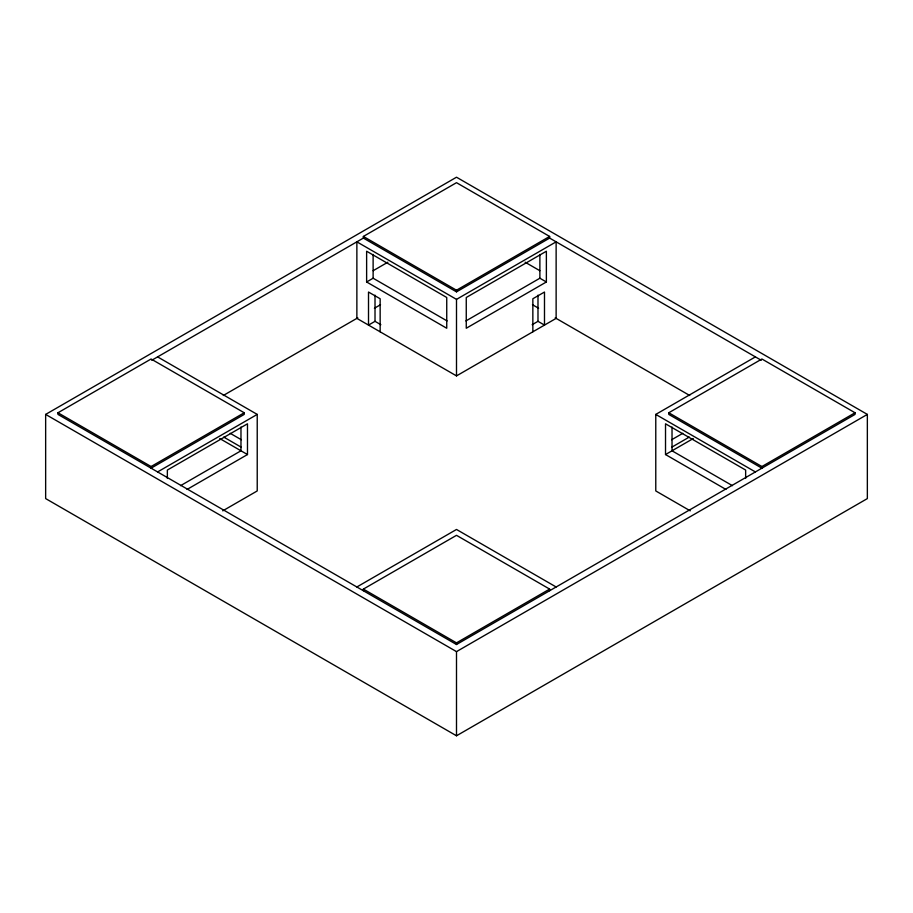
<?xml version="1.0" encoding="UTF-8"?>
<svg xmlns="http://www.w3.org/2000/svg" width="913" height="913" viewBox="0 0 913 913"><rect width="100%" height="100%" fill="white"/><g stroke="black" fill="none" stroke-linecap="round" stroke-linejoin="round"><path stroke-width="1.37" d="M45.65 414.411L456.5 177.213L867.35 414.411L867.35 498.589L456.5 735.787L45.65 498.589L45.65 414.411L456.5 651.62L867.35 414.411M855.036 412.767L761.91 466.543L761.91 468.186L668.773 414.411L668.773 412.767L761.91 359.003L855.036 412.767L855.036 414.411L456.5 644.51L57.964 414.411L57.964 412.767L151.09 359.003L244.228 412.767L244.228 414.411L151.09 468.186L151.09 466.543L244.228 412.767M363.374 236.444L456.5 182.68L549.626 236.444L549.626 238.088L456.5 291.852L363.374 238.088L363.374 236.444L456.5 290.22L549.626 236.444M151.741 360.27L363.956 237.745M373.177 270.693L387.877 262.202M366.627 281.98L446.742 328.246L446.742 297.49L366.627 251.235L366.627 281.98L373.12 278.225L447.085 320.931M223.297 395.489L357.793 317.838M374.398 308.252L380.527 304.714M380.835 324.697L375.015 321.33L368.51 325.096L368.51 292.034L380.15 298.756L380.15 331.807M157.595 471.941L257.226 414.411L257.226 490.943L222.749 510.846M456.5 299.373L556.131 241.842L556.131 318.375L456.5 375.894L356.869 318.375L356.869 241.842L456.5 299.373L456.5 375.894M180.569 485.67L240.975 450.794L240.975 427.033M465.915 320.931L539.88 278.225L546.373 281.98L546.373 251.235L466.258 297.49L466.258 328.246L546.373 281.98M187.074 489.425L247.48 454.548L247.48 423.803L167.353 470.058L167.353 478.446M532.165 324.697L537.985 321.33L544.49 325.096L544.49 292.034L532.85 298.756L532.85 331.807M356.869 586.979L456.5 529.46L556.131 586.979M690.251 510.846L655.774 490.943L655.774 414.411L755.405 356.892M363.374 590.734L363.374 589.09L456.5 535.326L549.626 589.09L549.626 590.734M671.683 439.735L682.776 433.321M672.025 447.039L689.281 437.076M745.647 478.446L745.647 470.058L665.52 423.803L665.52 454.548L693.287 438.525M363.374 589.09L456.5 642.866L549.626 589.09M549.044 237.745L761.259 360.27M525.123 262.202L539.823 270.693M532.473 304.714L538.602 308.252M555.207 317.838L689.703 395.489M668.773 412.767L761.91 466.543M655.774 414.411L755.405 471.941M732.431 485.67L672.025 450.794L672.025 427.033M665.52 454.548L725.926 489.425M157.595 356.892L257.226 414.411M230.224 433.321L241.317 439.735M223.719 437.076L240.975 447.039M219.713 438.525L247.48 454.548M57.964 412.767L151.09 466.543M539.88 254.465L539.88 278.225M537.985 295.161L537.985 321.33M456.5 290.22L456.5 291.852M456.5 642.866L456.5 644.51M456.5 651.62L456.5 735.787M375.015 295.161L375.015 321.33M373.12 254.465L373.12 278.225"/></g></svg>
